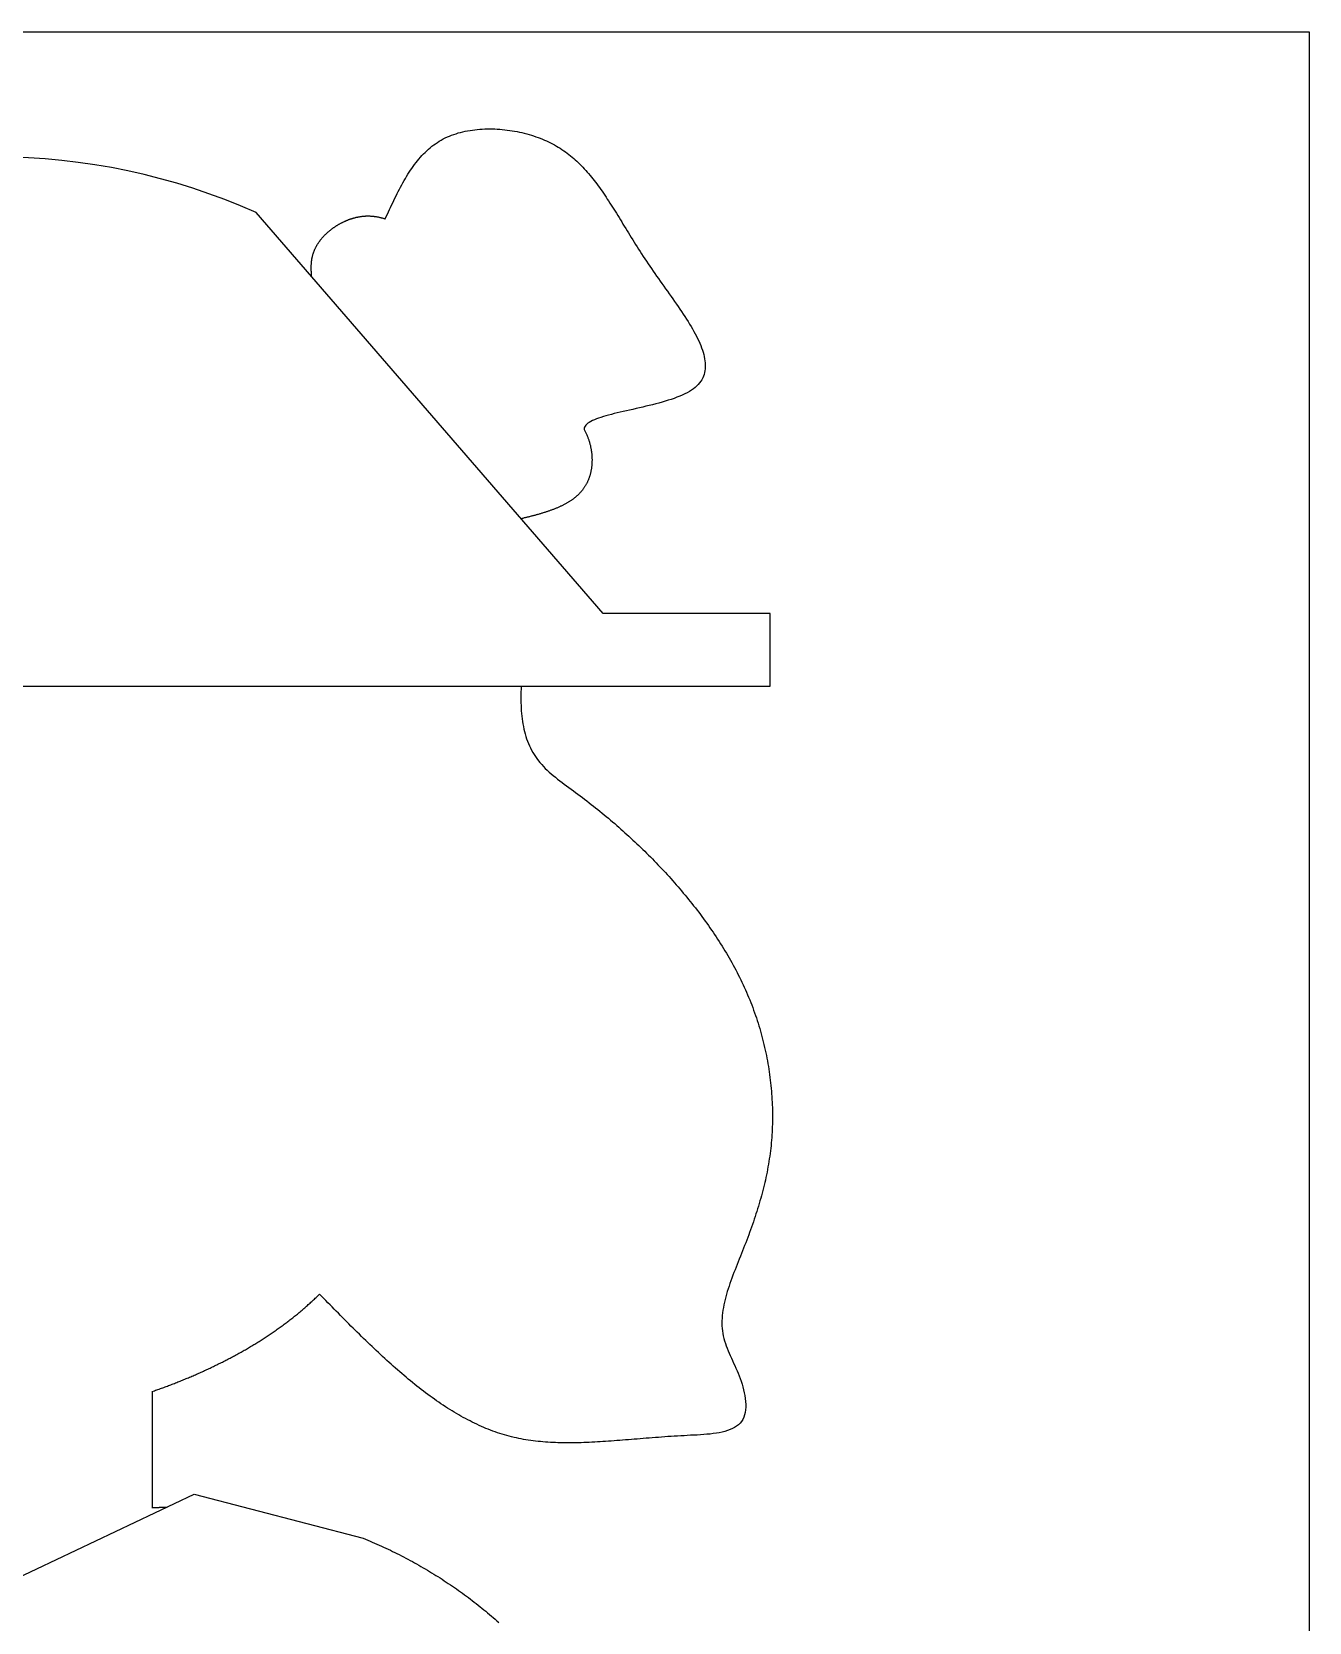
# Model space of a CAD drawing. Header units: millimetres. Extents: x 289 to 9778, y -894 to 6380.
# Drawn here: x 9002.3 to 9280.7, y 6033.3 to 6380.2 of the extents above; entities that cross this region are included whole.
import ezdxf

# ---------------------------------------------------------------- set-up
doc = ezdxf.new("R2010")
doc.units = ezdxf.units.MM

msp = doc.modelspace()

# ---------------------------------------------------------------- linework, layer by layer
for p, q in [((9028.47, 6083.61), (9028.47, 6058.31)), ((8993.55, 6040.35), (9037.65, 6061.21)), ((9037.65, 6061.21), (9074.5, 6051.63))]:
    msp.add_line(p, q)
at = {"color": 0}
msp.add_lwpolyline([(8710.73, 6380.16), (9280.73, 6380.16), (9280.73, 5480.16), (8710.73, 5480.16)], close=True, dxfattribs=at)
msp.add_lwpolyline([(9126.85, 6253.32), (9051.19, 6340.74, 0.212606), (8937.28, 6340.74), (8859.8, 6253.32), (8806.38, 6253.32), (8806.38, 6245.71), (8806.38, 6237.45), (8845.74, 6237.45), (9140.58, 6237.45), (9163.2, 6237.45), (9163.2, 6253.32)], format="xyb", close=True)
for points in [[(9079.31, 6339.34, 0), (9079.54, 6339.85, 0), (9079.77, 6340.35, 0), (9080, 6340.86, 0), (9080.24, 6341.37, 0), (9080.47, 6341.87, 0), (9080.71, 6342.37, 0), (9080.94, 6342.88, 0), (9081.18, 6343.37, 0), (9081.42, 6343.87, 0), (9081.66, 6344.36, 0), (9081.91, 6344.86, 0), (9082.16, 6345.34, 0), (9082.41, 6345.83, 0), (9082.66, 6346.3, 0), (9082.92, 6346.78, 0), (9083.18, 6347.25, 0), (9083.44, 6347.71, 0), (9083.71, 6348.17, 0), (9083.98, 6348.63, 0), (9084.26, 6349.08, 0), (9084.54, 6349.52, 0), (9084.82, 6349.95, 0), (9085.12, 6350.38, 0), (9085.41, 6350.8, 0), (9085.71, 6351.22, 0), (9086.02, 6351.62, 0), (9086.34, 6352.02, 0), (9086.66, 6352.41, 0), (9086.99, 6352.79, 0), (9087.32, 6353.16, 0), (9087.66, 6353.52, 0), (9088.01, 6353.87, 0), (9088.37, 6354.21, 0), (9088.73, 6354.55, 0), (9089.1, 6354.87, 0), (9089.48, 6355.18, 0), (9089.87, 6355.47, 0), (9090.27, 6355.76, 0), (9090.67, 6356.04, 0), (9091.09, 6356.3, 0), (9091.51, 6356.55, 0), (9091.95, 6356.79, 0), (9092.39, 6357.01, 0), (9092.85, 6357.22, 0), (9093.31, 6357.42, 0), (9093.78, 6357.6, 0), (9094.26, 6357.78, 0), (9094.74, 6357.94, 0), (9095.24, 6358.09, 0), (9095.73, 6358.23, 0), (9096.24, 6358.35, 0), (9096.75, 6358.46, 0), (9097.27, 6358.57, 0), (9097.79, 6358.66, 0), (9098.32, 6358.74, 0), (9098.84, 6358.8, 0), (9099.38, 6358.86, 0), (9099.92, 6358.91, 0), (9100.45, 6358.94, 0), (9101, 6358.97, 0), (9101.54, 6358.98, 0), (9102.08, 6358.98, 0), (9102.63, 6358.98, 0), (9103.18, 6358.96, 0), (9103.72, 6358.93, 0), (9104.27, 6358.9, 0), (9104.82, 6358.85, 0), (9105.36, 6358.8, 0), (9105.9, 6358.73, 0), (9106.45, 6358.66, 0), (9106.98, 6358.58, 0), (9107.52, 6358.49, 0), (9108.05, 6358.39, 0), (9108.58, 6358.28, 0), (9109.11, 6358.16, 0), (9109.63, 6358.03, 0), (9110.14, 6357.9, 0), (9110.65, 6357.76, 0), (9111.16, 6357.61, 0), (9111.66, 6357.45, 0), (9112.15, 6357.28, 0), (9112.63, 6357.11, 0), (9113.11, 6356.93, 0), (9113.58, 6356.74, 0), (9114.04, 6356.55, 0), (9114.49, 6356.35, 0), (9114.93, 6356.14, 0), (9115.37, 6355.92, 0), (9115.8, 6355.7, 0), (9116.22, 6355.47, 0), (9116.63, 6355.24, 0), (9117.03, 6354.99, 0), (9117.43, 6354.75, 0), (9117.83, 6354.49, 0), (9118.21, 6354.23, 0), (9118.59, 6353.96, 0), (9118.96, 6353.69, 0), (9119.33, 6353.41, 0), (9119.69, 6353.12, 0), (9120.05, 6352.83, 0), (9120.4, 6352.53, 0), (9120.74, 6352.22, 0), (9121.08, 6351.91, 0), (9121.42, 6351.59, 0), (9121.75, 6351.27, 0), (9122.07, 6350.94, 0), (9122.4, 6350.61, 0), (9122.71, 6350.27, 0), (9123.03, 6349.92, 0), (9123.34, 6349.57, 0), (9123.65, 6349.22, 0), (9123.95, 6348.85, 0), (9124.25, 6348.49, 0), (9124.55, 6348.12, 0), (9124.85, 6347.74, 0), (9125.14, 6347.35, 0), (9125.43, 6346.97, 0), (9125.72, 6346.57, 0), (9126.01, 6346.18, 0), (9126.3, 6345.77, 0), (9126.59, 6345.37, 0), (9126.87, 6344.95, 0), (9127.15, 6344.54, 0), (9127.44, 6344.11, 0), (9127.72, 6343.69, 0), (9128, 6343.26, 0), (9128.28, 6342.82, 0), (9128.56, 6342.38, 0), (9128.85, 6341.94, 0), (9129.13, 6341.49, 0), (9129.41, 6341.04, 0), (9129.7, 6340.58, 0), (9129.98, 6340.12, 0), (9130.27, 6339.65, 0), (9130.56, 6339.18, 0), (9130.85, 6338.71, 0), (9131.14, 6338.23, 0), (9131.43, 6337.75, 0), (9131.73, 6337.27, 0), (9132.03, 6336.78, 0), (9132.33, 6336.29, 0), (9132.64, 6335.79, 0), (9132.94, 6335.29, 0), (9133.25, 6334.79, 0), (9133.57, 6334.28, 0), (9133.89, 6333.77, 0), (9134.21, 6333.26, 0), (9134.54, 6332.74, 0), (9134.87, 6332.23, 0), (9135.2, 6331.7, 0), (9135.54, 6331.18, 0), (9135.89, 6330.65, 0), (9136.24, 6330.12, 0), (9136.6, 6329.59, 0), (9136.96, 6329.05, 0), (9137.32, 6328.51, 0), (9137.7, 6327.97, 0), (9138.08, 6327.42, 0), (9138.46, 6326.88, 0), (9138.85, 6326.33, 0), (9139.24, 6325.78, 0), (9139.63, 6325.23, 0), (9140.03, 6324.67, 0), (9140.43, 6324.12, 0), (9140.82, 6323.56, 0), (9141.22, 6323.01, 0), (9141.62, 6322.45, 0), (9142.01, 6321.9, 0), (9142.4, 6321.35, 0), (9142.79, 6320.79, 0), (9143.17, 6320.24, 0), (9143.55, 6319.69, 0), (9143.92, 6319.14, 0), (9144.29, 6318.59, 0), (9144.64, 6318.04, 0), (9144.99, 6317.5, 0), (9145.33, 6316.96, 0), (9145.67, 6316.42, 0), (9145.99, 6315.88, 0), (9146.29, 6315.35, 0), (9146.59, 6314.82, 0), (9146.88, 6314.3, 0), (9147.15, 6313.78, 0), (9147.4, 6313.26, 0), (9147.64, 6312.75, 0), (9147.87, 6312.25, 0), (9148.08, 6311.75, 0), (9148.27, 6311.25, 0), (9148.44, 6310.76, 0), (9148.6, 6310.28, 0), (9148.73, 6309.8, 0), (9148.84, 6309.33, 0), (9148.94, 6308.87, 0), (9149.01, 6308.41, 0), (9149.05, 6307.96, 0), (9149.08, 6307.52, 0), (9149.08, 6307.09, 0), (9149.05, 6306.66, 0), (9149, 6306.24, 0), (9148.92, 6305.84, 0), (9148.81, 6305.44, 0), (9148.68, 6305.05, 0), (9148.52, 6304.67, 0), (9148.32, 6304.29, 0), (9148.1, 6303.93, 0), (9147.84, 6303.58, 0), (9147.56, 6303.24, 0), (9147.24, 6302.92, 0), (9146.88, 6302.6, 0), (9146.49, 6302.29, 0), (9146.07, 6302, 0), (9145.61, 6301.71, 0), (9145.13, 6301.44, 0), (9144.61, 6301.18, 0), (9144.07, 6300.92, 0), (9143.5, 6300.68, 0), (9142.91, 6300.45, 0), (9142.29, 6300.22, 0), (9141.66, 6300, 0), (9141.01, 6299.79, 0), (9140.35, 6299.58, 0), (9139.67, 6299.39, 0), (9138.98, 6299.19, 0), (9138.28, 6299.01, 0), (9137.57, 6298.83, 0), (9136.86, 6298.65, 0), (9136.14, 6298.48, 0), (9135.43, 6298.31, 0), (9134.71, 6298.14, 0), (9134, 6297.98, 0), (9133.29, 6297.82, 0), (9132.58, 6297.66, 0), (9131.89, 6297.5, 0), (9131.2, 6297.35, 0), (9130.53, 6297.19, 0), (9129.87, 6297.03, 0), (9129.23, 6296.88, 0), (9128.6, 6296.72, 0), (9128, 6296.56, 0), (9127.42, 6296.4, 0), (9126.86, 6296.23, 0), (9126.33, 6296.07, 0), (9125.82, 6295.9, 0), (9125.35, 6295.73, 0), (9124.91, 6295.55, 0), (9124.5, 6295.36, 0), (9124.13, 6295.18, 0), (9123.79, 6294.98, 0), (9123.5, 6294.78, 0), (9123.25, 6294.58, 0), (9123.04, 6294.36, 0), (9122.87, 6294.14, 0), (9122.76, 6293.91, 0), (9122.69, 6293.68, 0), (9122.68, 6293.43, 0)], [(9063.27, 6326.78, 0), (9063.26, 6326.88, 0), (9063.25, 6326.99, 0), (9063.25, 6327.1, 0), (9063.24, 6327.21, 0), (9063.23, 6327.32, 0), (9063.22, 6327.43, 0), (9063.21, 6327.54, 0), (9063.21, 6327.64, 0), (9063.2, 6327.75, 0), (9063.2, 6327.86, 0), (9063.19, 6327.97, 0), (9063.19, 6328.07, 0), (9063.18, 6328.18, 0), (9063.18, 6328.29, 0), (9063.18, 6328.4, 0), (9063.18, 6328.5, 0), (9063.18, 6328.61, 0), (9063.18, 6328.72, 0), (9063.18, 6328.82, 0), (9063.18, 6328.93, 0), (9063.18, 6329.03, 0), (9063.18, 6329.14, 0), (9063.19, 6329.25, 0), (9063.19, 6329.35, 0), (9063.2, 6329.46, 0), (9063.21, 6329.56, 0), (9063.21, 6329.67, 0), (9063.22, 6329.77, 0), (9063.23, 6329.87, 0), (9063.24, 6329.98, 0), (9063.25, 6330.08, 0), (9063.26, 6330.19, 0), (9063.28, 6330.29, 0), (9063.29, 6330.39, 0), (9063.31, 6330.49, 0), (9063.32, 6330.6, 0), (9063.34, 6330.7, 0), (9063.36, 6330.8, 0), (9063.38, 6330.9, 0), (9063.4, 6331, 0), (9063.42, 6331.11, 0), (9063.45, 6331.21, 0), (9063.47, 6331.31, 0), (9063.5, 6331.41, 0), (9063.52, 6331.51, 0), (9063.55, 6331.61, 0), (9063.58, 6331.71, 0), (9063.61, 6331.81, 0), (9063.64, 6331.9, 0), (9063.68, 6332, 0), (9063.71, 6332.1, 0), (9063.75, 6332.2, 0), (9063.79, 6332.3, 0), (9063.82, 6332.39, 0), (9063.86, 6332.49, 0), (9063.9, 6332.59, 0), (9063.95, 6332.68, 0), (9063.99, 6332.78, 0), (9064.03, 6332.87, 0), (9064.08, 6332.97, 0), (9064.13, 6333.06, 0), (9064.17, 6333.16, 0), (9064.22, 6333.25, 0), (9064.27, 6333.35, 0), (9064.32, 6333.44, 0), (9064.38, 6333.53, 0), (9064.43, 6333.62, 0), (9064.49, 6333.72, 0), (9064.54, 6333.81, 0), (9064.6, 6333.9, 0), (9064.66, 6333.99, 0), (9064.71, 6334.08, 0), (9064.77, 6334.17, 0), (9064.84, 6334.26, 0), (9064.9, 6334.35, 0), (9064.96, 6334.43, 0), (9065.02, 6334.52, 0), (9065.09, 6334.61, 0), (9065.15, 6334.7, 0), (9065.22, 6334.78, 0), (9065.29, 6334.87, 0), (9065.36, 6334.95, 0), (9065.43, 6335.04, 0), (9065.5, 6335.12, 0), (9065.57, 6335.21, 0), (9065.64, 6335.29, 0), (9065.71, 6335.37, 0), (9065.79, 6335.45, 0), (9065.86, 6335.53, 0), (9065.94, 6335.62, 0), (9066.01, 6335.7, 0), (9066.09, 6335.78, 0), (9066.17, 6335.86, 0), (9066.25, 6335.93, 0), (9066.33, 6336.01, 0), (9066.41, 6336.09, 0), (9066.49, 6336.17, 0), (9066.57, 6336.24, 0), (9066.65, 6336.32, 0), (9066.74, 6336.39, 0), (9066.82, 6336.47, 0), (9066.9, 6336.54, 0), (9066.99, 6336.62, 0), (9067.08, 6336.69, 0), (9067.16, 6336.76, 0), (9067.25, 6336.83, 0), (9067.34, 6336.9, 0), (9067.43, 6336.97, 0), (9067.51, 6337.04, 0), (9067.6, 6337.11, 0), (9067.69, 6337.18, 0), (9067.78, 6337.25, 0), (9067.88, 6337.32, 0), (9067.97, 6337.38, 0), (9068.06, 6337.45, 0), (9068.15, 6337.51, 0), (9068.25, 6337.58, 0), (9068.34, 6337.64, 0), (9068.43, 6337.7, 0), (9068.53, 6337.76, 0), (9068.62, 6337.83, 0), (9068.72, 6337.89, 0), (9068.82, 6337.95, 0), (9068.91, 6338.01, 0), (9069.01, 6338.06, 0), (9069.11, 6338.12, 0), (9069.21, 6338.18, 0), (9069.3, 6338.23, 0), (9069.4, 6338.29, 0), (9069.5, 6338.34, 0), (9069.6, 6338.4, 0), (9069.7, 6338.45, 0), (9069.8, 6338.5, 0), (9069.9, 6338.55, 0), (9070, 6338.6, 0), (9070.1, 6338.65, 0), (9070.2, 6338.7, 0), (9070.31, 6338.75, 0), (9070.41, 6338.8, 0), (9070.51, 6338.85, 0), (9070.61, 6338.89, 0), (9070.71, 6338.94, 0), (9070.82, 6338.98, 0), (9070.92, 6339.02, 0), (9071.02, 6339.06, 0), (9071.12, 6339.11, 0), (9071.23, 6339.15, 0), (9071.33, 6339.19, 0), (9071.43, 6339.22, 0), (9071.54, 6339.26, 0), (9071.64, 6339.3, 0), (9071.75, 6339.34, 0), (9071.85, 6339.37, 0), (9071.95, 6339.4, 0), (9072.06, 6339.44, 0), (9072.16, 6339.47, 0), (9072.27, 6339.5, 0), (9072.37, 6339.53, 0), (9072.48, 6339.56, 0), (9072.58, 6339.59, 0), (9072.68, 6339.62, 0), (9072.79, 6339.64, 0), (9072.89, 6339.67, 0), (9073, 6339.7, 0), (9073.1, 6339.72, 0), (9073.21, 6339.74, 0), (9073.31, 6339.76, 0), (9073.42, 6339.78, 0), (9073.52, 6339.8, 0), (9073.63, 6339.82, 0), (9073.73, 6339.84, 0), (9073.84, 6339.86, 0), (9073.94, 6339.88, 0), (9074.05, 6339.89, 0), (9074.16, 6339.9, 0), (9074.26, 6339.92, 0), (9074.37, 6339.93, 0), (9074.47, 6339.94, 0), (9074.58, 6339.95, 0), (9074.68, 6339.96, 0), (9074.79, 6339.97, 0), (9074.9, 6339.97, 0), (9075, 6339.98, 0), (9075.11, 6339.99, 0), (9075.21, 6339.99, 0), (9075.32, 6339.99, 0), (9075.43, 6339.99, 0), (9075.53, 6340, 0), (9075.64, 6340, 0), (9075.75, 6339.99, 0), (9075.85, 6339.99, 0), (9075.96, 6339.99, 0), (9076.07, 6339.98, 0), (9076.17, 6339.98, 0), (9076.28, 6339.97, 0), (9076.39, 6339.96, 0), (9076.49, 6339.96, 0), (9076.6, 6339.95, 0), (9076.71, 6339.93, 0), (9076.82, 6339.92, 0), (9076.92, 6339.91, 0), (9077.03, 6339.9, 0), (9077.14, 6339.88, 0), (9077.25, 6339.86, 0), (9077.35, 6339.85, 0), (9077.46, 6339.83, 0), (9077.57, 6339.81, 0), (9077.68, 6339.79, 0), (9077.79, 6339.77, 0), (9077.89, 6339.74, 0), (9078, 6339.72, 0), (9078.11, 6339.69, 0), (9078.22, 6339.67, 0), (9078.33, 6339.64, 0), (9078.44, 6339.61, 0), (9078.55, 6339.58, 0), (9078.65, 6339.55, 0), (9078.76, 6339.52, 0), (9078.87, 6339.48, 0), (9078.98, 6339.45, 0), (9079.09, 6339.41, 0), (9079.2, 6339.38, 0), (9079.31, 6339.34, 0)], [(9122.68, 6293.43, 0), (9122.76, 6293.28, 0), (9122.83, 6293.14, 0), (9122.91, 6292.99, 0), (9122.98, 6292.84, 0), (9123.06, 6292.69, 0), (9123.13, 6292.54, 0), (9123.19, 6292.39, 0), (9123.26, 6292.23, 0), (9123.32, 6292.08, 0), (9123.39, 6291.93, 0), (9123.45, 6291.78, 0), (9123.5, 6291.62, 0), (9123.56, 6291.47, 0), (9123.62, 6291.31, 0), (9123.67, 6291.16, 0), (9123.72, 6291, 0), (9123.77, 6290.85, 0), (9123.81, 6290.69, 0), (9123.86, 6290.54, 0), (9123.9, 6290.38, 0), (9123.94, 6290.23, 0), (9123.98, 6290.07, 0), (9124.02, 6289.91, 0), (9124.06, 6289.76, 0), (9124.09, 6289.6, 0), (9124.12, 6289.44, 0), (9124.15, 6289.29, 0), (9124.18, 6289.13, 0), (9124.21, 6288.97, 0), (9124.23, 6288.82, 0), (9124.26, 6288.66, 0), (9124.28, 6288.5, 0), (9124.3, 6288.35, 0), (9124.31, 6288.19, 0), (9124.33, 6288.04, 0), (9124.34, 6287.88, 0), (9124.35, 6287.73, 0), (9124.36, 6287.57, 0), (9124.37, 6287.41, 0), (9124.38, 6287.26, 0), (9124.38, 6287.11, 0), (9124.39, 6286.95, 0), (9124.39, 6286.8, 0), (9124.39, 6286.64, 0), (9124.38, 6286.49, 0), (9124.38, 6286.34, 0), (9124.37, 6286.19, 0), (9124.36, 6286.04, 0), (9124.35, 6285.88, 0), (9124.34, 6285.73, 0), (9124.33, 6285.58, 0), (9124.31, 6285.43, 0), (9124.3, 6285.29, 0), (9124.28, 6285.14, 0), (9124.26, 6284.99, 0), (9124.24, 6284.84, 0), (9124.21, 6284.7, 0), (9124.19, 6284.55, 0), (9124.16, 6284.41, 0), (9124.13, 6284.27, 0), (9124.1, 6284.12, 0), (9124.07, 6283.98, 0), (9124.03, 6283.84, 0), (9124, 6283.7, 0), (9123.96, 6283.56, 0), (9123.92, 6283.42, 0), (9123.88, 6283.28, 0), (9123.84, 6283.15, 0), (9123.79, 6283.01, 0), (9123.75, 6282.88, 0), (9123.7, 6282.75, 0), (9123.65, 6282.61, 0), (9123.6, 6282.48, 0), (9123.54, 6282.35, 0), (9123.49, 6282.22, 0), (9123.43, 6282.1, 0), (9123.37, 6281.97, 0), (9123.31, 6281.85, 0), (9123.25, 6281.72, 0), (9123.19, 6281.6, 0), (9123.13, 6281.48, 0), (9123.06, 6281.36, 0), (9122.99, 6281.24, 0), (9122.92, 6281.12, 0), (9122.85, 6281.01, 0), (9122.78, 6280.89, 0), (9122.7, 6280.78, 0), (9122.63, 6280.67, 0), (9122.55, 6280.56, 0), (9122.47, 6280.45, 0), (9122.39, 6280.34, 0), (9122.31, 6280.23, 0), (9122.23, 6280.13, 0), (9122.14, 6280.02, 0), (9122.05, 6279.92, 0), (9121.97, 6279.82, 0), (9121.88, 6279.72, 0), (9121.79, 6279.62, 0), (9121.69, 6279.52, 0), (9121.6, 6279.42, 0), (9121.5, 6279.33, 0), (9121.41, 6279.23, 0), (9121.31, 6279.14, 0), (9121.21, 6279.05, 0), (9121.11, 6278.96, 0), (9121.01, 6278.86, 0), (9120.91, 6278.78, 0), (9120.8, 6278.69, 0), (9120.7, 6278.6, 0), (9120.59, 6278.51, 0), (9120.48, 6278.43, 0), (9120.37, 6278.34, 0), (9120.26, 6278.26, 0), (9120.15, 6278.18, 0), (9120.04, 6278.1, 0), (9119.92, 6278.02, 0), (9119.81, 6277.94, 0), (9119.69, 6277.86, 0), (9119.57, 6277.78, 0), (9119.45, 6277.71, 0), (9119.33, 6277.63, 0), (9119.21, 6277.56, 0), (9119.09, 6277.48, 0), (9118.97, 6277.41, 0), (9118.84, 6277.34, 0), (9118.72, 6277.27, 0), (9118.59, 6277.2, 0), (9118.46, 6277.13, 0), (9118.33, 6277.06, 0), (9118.2, 6276.99, 0), (9118.07, 6276.93, 0), (9117.94, 6276.86, 0), (9117.81, 6276.8, 0), (9117.68, 6276.73, 0), (9117.54, 6276.67, 0), (9117.41, 6276.6, 0), (9117.27, 6276.54, 0), (9117.13, 6276.48, 0), (9117, 6276.42, 0), (9116.86, 6276.36, 0), (9116.72, 6276.3, 0), (9116.58, 6276.24, 0), (9116.44, 6276.18, 0), (9116.29, 6276.13, 0), (9116.15, 6276.07, 0), (9116.01, 6276.01, 0), (9115.86, 6275.96, 0), (9115.72, 6275.9, 0), (9115.57, 6275.85, 0), (9115.43, 6275.8, 0), (9115.28, 6275.74, 0), (9115.13, 6275.69, 0), (9114.98, 6275.64, 0), (9114.83, 6275.59, 0), (9114.68, 6275.54, 0), (9114.53, 6275.49, 0), (9114.38, 6275.44, 0), (9114.23, 6275.39, 0), (9114.08, 6275.34, 0), (9113.93, 6275.29, 0), (9113.77, 6275.24, 0), (9113.62, 6275.19, 0), (9113.46, 6275.15, 0), (9113.31, 6275.1, 0), (9113.15, 6275.06, 0), (9113, 6275.01, 0), (9112.84, 6274.96, 0), (9112.68, 6274.92, 0), (9112.53, 6274.87, 0), (9112.37, 6274.83, 0), (9112.21, 6274.79, 0), (9112.05, 6274.74, 0), (9111.89, 6274.7, 0), (9111.73, 6274.66, 0), (9111.57, 6274.62, 0), (9111.41, 6274.57, 0), (9111.25, 6274.53, 0), (9111.09, 6274.49, 0), (9110.93, 6274.45, 0), (9110.77, 6274.41, 0), (9110.61, 6274.37, 0), (9110.44, 6274.33, 0), (9110.28, 6274.28, 0), (9110.12, 6274.24, 0), (9109.96, 6274.2, 0), (9109.79, 6274.16, 0), (9109.63, 6274.13, 0), (9109.47, 6274.09, 0), (9109.3, 6274.05, 0), (9109.14, 6274.01, 0), (9108.97, 6273.97, 0)], [(9108.94, 6237.45, 0), (9108.91, 6236.83, 0), (9108.89, 6236.22, 0), (9108.88, 6235.61, 0), (9108.87, 6235, 0), (9108.88, 6234.4, 0), (9108.89, 6233.8, 0), (9108.91, 6233.21, 0), (9108.93, 6232.62, 0), (9108.97, 6232.04, 0), (9109.02, 6231.46, 0), (9109.08, 6230.88, 0), (9109.15, 6230.32, 0), (9109.22, 6229.75, 0), (9109.32, 6229.2, 0), (9109.42, 6228.64, 0), (9109.53, 6228.1, 0), (9109.66, 6227.56, 0), (9109.8, 6227.03, 0), (9109.96, 6226.5, 0), (9110.13, 6225.98, 0), (9110.31, 6225.47, 0), (9110.51, 6224.96, 0), (9110.73, 6224.47, 0), (9110.95, 6223.98, 0), (9111.2, 6223.49, 0), (9111.46, 6223.02, 0), (9111.74, 6222.55, 0), (9112.04, 6222.09, 0), (9112.36, 6221.64, 0), (9112.69, 6221.2, 0), (9113.04, 6220.77, 0), (9113.41, 6220.35, 0), (9113.8, 6219.93, 0), (9114.2, 6219.52, 0), (9114.62, 6219.12, 0), (9115.05, 6218.73, 0), (9115.49, 6218.34, 0), (9115.95, 6217.95, 0), (9116.41, 6217.57, 0), (9116.89, 6217.2, 0), (9117.37, 6216.82, 0), (9117.85, 6216.45, 0), (9118.34, 6216.09, 0), (9118.84, 6215.72, 0), (9119.33, 6215.36, 0), (9119.83, 6214.99, 0), (9120.33, 6214.63, 0), (9120.82, 6214.26, 0), (9121.31, 6213.89, 0), (9121.8, 6213.53, 0), (9122.29, 6213.16, 0), (9122.78, 6212.79, 0), (9123.26, 6212.42, 0), (9123.74, 6212.04, 0), (9124.22, 6211.67, 0), (9124.69, 6211.3, 0), (9125.17, 6210.92, 0), (9125.64, 6210.54, 0), (9126.11, 6210.16, 0), (9126.57, 6209.78, 0), (9127.04, 6209.4, 0), (9127.5, 6209.02, 0), (9127.96, 6208.63, 0), (9128.42, 6208.25, 0), (9128.87, 6207.86, 0), (9129.33, 6207.47, 0), (9129.78, 6207.08, 0), (9130.23, 6206.69, 0), (9130.67, 6206.3, 0), (9131.12, 6205.9, 0), (9131.56, 6205.5, 0), (9132, 6205.11, 0), (9132.44, 6204.71, 0), (9132.88, 6204.31, 0), (9133.31, 6203.9, 0), (9133.74, 6203.5, 0), (9134.17, 6203.09, 0), (9134.6, 6202.68, 0), (9135.03, 6202.27, 0), (9135.45, 6201.86, 0), (9135.87, 6201.45, 0), (9136.29, 6201.04, 0), (9136.71, 6200.62, 0), (9137.13, 6200.2, 0), (9137.54, 6199.78, 0), (9137.95, 6199.36, 0), (9138.36, 6198.93, 0), (9138.77, 6198.51, 0), (9139.18, 6198.08, 0), (9139.58, 6197.65, 0), (9139.99, 6197.22, 0), (9140.39, 6196.78, 0), (9140.78, 6196.35, 0), (9141.18, 6195.91, 0), (9141.58, 6195.47, 0), (9141.97, 6195.03, 0), (9142.36, 6194.58, 0), (9142.75, 6194.14, 0), (9143.14, 6193.69, 0), (9143.52, 6193.24, 0), (9143.91, 6192.79, 0), (9144.29, 6192.33, 0), (9144.67, 6191.88, 0), (9145.05, 6191.42, 0), (9145.43, 6190.96, 0), (9145.8, 6190.49, 0), (9146.17, 6190.03, 0), (9146.54, 6189.56, 0), (9146.91, 6189.09, 0), (9147.28, 6188.62, 0), (9147.64, 6188.14, 0), (9148, 6187.67, 0), (9148.36, 6187.19, 0), (9148.71, 6186.71, 0), (9149.06, 6186.22, 0), (9149.41, 6185.74, 0), (9149.76, 6185.25, 0), (9150.1, 6184.76, 0), (9150.44, 6184.27, 0), (9150.78, 6183.78, 0), (9151.12, 6183.28, 0), (9151.45, 6182.78, 0), (9151.77, 6182.28, 0), (9152.1, 6181.78, 0), (9152.42, 6181.28, 0), (9152.74, 6180.77, 0), (9153.05, 6180.26, 0), (9153.37, 6179.75, 0), (9153.67, 6179.23, 0), (9153.98, 6178.72, 0), (9154.28, 6178.2, 0), (9154.58, 6177.68, 0), (9154.87, 6177.16, 0), (9155.16, 6176.63, 0), (9155.44, 6176.11, 0), (9155.72, 6175.58, 0), (9156, 6175.04, 0), (9156.27, 6174.51, 0), (9156.54, 6173.97, 0), (9156.81, 6173.44, 0), (9157.07, 6172.9, 0), (9157.32, 6172.35, 0), (9157.57, 6171.81, 0), (9157.82, 6171.26, 0), (9158.06, 6170.71, 0), (9158.3, 6170.16, 0), (9158.53, 6169.6, 0), (9158.76, 6169.05, 0), (9158.98, 6168.49, 0), (9159.2, 6167.93, 0), (9159.42, 6167.36, 0), (9159.62, 6166.8, 0), (9159.83, 6166.23, 0), (9160.03, 6165.66, 0), (9160.22, 6165.09, 0), (9160.41, 6164.52, 0), (9160.59, 6163.94, 0), (9160.77, 6163.36, 0), (9160.94, 6162.78, 0), (9161.11, 6162.2, 0), (9161.27, 6161.62, 0), (9161.43, 6161.03, 0), (9161.58, 6160.45, 0), (9161.73, 6159.86, 0), (9161.87, 6159.27, 0), (9162.01, 6158.68, 0), (9162.14, 6158.09, 0), (9162.27, 6157.5, 0), (9162.39, 6156.91, 0), (9162.51, 6156.31, 0), (9162.62, 6155.72, 0), (9162.73, 6155.12, 0), (9162.83, 6154.53, 0), (9162.92, 6153.93, 0), (9163.01, 6153.33, 0), (9163.1, 6152.73, 0), (9163.18, 6152.14, 0), (9163.25, 6151.54, 0), (9163.32, 6150.94, 0), (9163.38, 6150.34, 0), (9163.44, 6149.74, 0), (9163.49, 6149.14, 0), (9163.54, 6148.54, 0), (9163.58, 6147.94, 0), (9163.62, 6147.34, 0), (9163.65, 6146.74, 0), (9163.68, 6146.14, 0), (9163.7, 6145.54, 0), (9163.71, 6144.95, 0), (9163.72, 6144.35, 0), (9163.73, 6143.75, 0), (9163.73, 6143.15, 0), (9163.72, 6142.56, 0), (9163.71, 6141.96, 0), (9163.69, 6141.37, 0), (9163.66, 6140.78, 0), (9163.64, 6140.19, 0), (9163.6, 6139.6, 0), (9163.56, 6139.01, 0), (9163.51, 6138.42, 0), (9163.46, 6137.83, 0), (9163.41, 6137.24, 0), (9163.34, 6136.66, 0), (9163.28, 6136.08, 0), (9163.2, 6135.5, 0), (9163.12, 6134.92, 0), (9163.04, 6134.34, 0), (9162.95, 6133.76, 0), (9162.85, 6133.18, 0), (9162.75, 6132.61, 0), (9162.65, 6132.03, 0), (9162.54, 6131.46, 0), (9162.42, 6130.89, 0), (9162.3, 6130.32, 0), (9162.17, 6129.75, 0), (9162.04, 6129.18, 0), (9161.91, 6128.61, 0), (9161.77, 6128.04, 0), (9161.62, 6127.47, 0), (9161.48, 6126.9, 0), (9161.32, 6126.33, 0), (9161.16, 6125.76, 0), (9161, 6125.19, 0), (9160.84, 6124.62, 0), (9160.67, 6124.05, 0), (9160.49, 6123.48, 0), (9160.31, 6122.91, 0), (9160.13, 6122.34, 0), (9159.95, 6121.77, 0), (9159.76, 6121.2, 0), (9159.56, 6120.63, 0), (9159.36, 6120.06, 0), (9159.16, 6119.49, 0), (9158.96, 6118.91, 0), (9158.75, 6118.34, 0), (9158.54, 6117.76, 0), (9158.33, 6117.18, 0), (9158.11, 6116.6, 0), (9157.89, 6116.03, 0), (9157.66, 6115.44, 0), (9157.44, 6114.86, 0), (9157.21, 6114.28, 0), (9156.97, 6113.69, 0), (9156.74, 6113.11, 0), (9156.5, 6112.52, 0), (9156.26, 6111.93, 0), (9156.03, 6111.34, 0), (9155.79, 6110.75, 0), (9155.56, 6110.15, 0), (9155.33, 6109.56, 0), (9155.1, 6108.97, 0), (9154.88, 6108.38, 0), (9154.67, 6107.79, 0), (9154.46, 6107.2, 0), (9154.26, 6106.6, 0), (9154.06, 6106.01, 0), (9153.88, 6105.43, 0), (9153.71, 6104.84, 0), (9153.54, 6104.25, 0), (9153.39, 6103.67, 0), (9153.25, 6103.08, 0), (9153.13, 6102.5, 0), (9153.02, 6101.92, 0), (9152.92, 6101.34, 0), (9152.84, 6100.77, 0), (9152.78, 6100.2, 0), (9152.74, 6099.63, 0), (9152.71, 6099.06, 0), (9152.71, 6098.5, 0), (9152.72, 6097.94, 0), (9152.76, 6097.38, 0), (9152.81, 6096.83, 0), (9152.9, 6096.28, 0), (9153, 6095.74, 0), (9153.13, 6095.2, 0), (9153.28, 6094.66, 0), (9153.45, 6094.13, 0), (9153.64, 6093.59, 0), (9153.84, 6093.06, 0), (9154.05, 6092.53, 0), (9154.28, 6091.99, 0), (9154.52, 6091.46, 0), (9154.76, 6090.92, 0), (9155, 6090.38, 0), (9155.25, 6089.84, 0), (9155.5, 6089.29, 0), (9155.75, 6088.73, 0), (9156, 6088.17, 0), (9156.24, 6087.6, 0), (9156.47, 6087.03, 0), (9156.69, 6086.44, 0), (9156.9, 6085.85, 0), (9157.1, 6085.25, 0), (9157.28, 6084.63, 0), (9157.44, 6084.01, 0), (9157.59, 6083.37, 0), (9157.7, 6082.73, 0), (9157.8, 6082.09, 0), (9157.86, 6081.45, 0), (9157.89, 6080.83, 0), (9157.89, 6080.21, 0), (9157.85, 6079.62, 0), (9157.77, 6079.05, 0), (9157.64, 6078.51, 0), (9157.47, 6078.01, 0), (9157.25, 6077.54, 0), (9156.98, 6077.12, 0), (9156.67, 6076.73, 0), (9156.31, 6076.38, 0), (9155.9, 6076.07, 0), (9155.46, 6075.78, 0), (9154.98, 6075.53, 0), (9154.47, 6075.31, 0), (9153.93, 6075.11, 0), (9153.35, 6074.93, 0), (9152.76, 6074.78, 0), (9152.13, 6074.65, 0), (9151.49, 6074.54, 0), (9150.83, 6074.44, 0), (9150.15, 6074.36, 0), (9149.45, 6074.29, 0), (9148.75, 6074.23, 0), (9148.04, 6074.18, 0), (9147.32, 6074.14, 0), (9146.6, 6074.1, 0), (9145.88, 6074.07, 0), (9145.15, 6074.03, 0), (9144.44, 6073.99, 0), (9143.73, 6073.95, 0), (9143.02, 6073.91, 0), (9142.32, 6073.87, 0), (9141.62, 6073.82, 0), (9140.93, 6073.78, 0), (9140.24, 6073.73, 0), (9139.56, 6073.68, 0), (9138.88, 6073.63, 0), (9138.2, 6073.58, 0), (9137.53, 6073.53, 0), (9136.87, 6073.48, 0), (9136.2, 6073.43, 0), (9135.55, 6073.37, 0), (9134.89, 6073.32, 0), (9134.25, 6073.27, 0), (9133.6, 6073.22, 0), (9132.96, 6073.17, 0), (9132.32, 6073.12, 0), (9131.69, 6073.07, 0), (9131.06, 6073.02, 0), (9130.43, 6072.97, 0), (9129.81, 6072.92, 0), (9129.19, 6072.88, 0), (9128.58, 6072.83, 0), (9127.97, 6072.79, 0), (9127.36, 6072.75, 0), (9126.76, 6072.71, 0), (9126.16, 6072.67, 0), (9125.56, 6072.63, 0), (9124.97, 6072.6, 0), (9124.38, 6072.57, 0), (9123.79, 6072.54, 0), (9123.2, 6072.52, 0), (9122.62, 6072.49, 0), (9122.05, 6072.47, 0), (9121.47, 6072.46, 0), (9120.9, 6072.45, 0), (9120.33, 6072.44, 0), (9119.76, 6072.43, 0), (9119.2, 6072.43, 0), (9118.64, 6072.43, 0), (9118.08, 6072.43, 0), (9117.52, 6072.44, 0), (9116.97, 6072.46, 0), (9116.42, 6072.48, 0), (9115.87, 6072.5, 0), (9115.32, 6072.53, 0), (9114.78, 6072.56, 0), (9114.24, 6072.6, 0), (9113.7, 6072.64, 0), (9113.16, 6072.69, 0), (9112.63, 6072.74, 0), (9112.09, 6072.8, 0), (9111.56, 6072.87, 0), (9111.03, 6072.94, 0), (9110.5, 6073.02, 0), (9109.98, 6073.1, 0), (9109.45, 6073.19, 0), (9108.93, 6073.29, 0), (9108.41, 6073.39, 0), (9107.89, 6073.5, 0), (9107.38, 6073.62, 0), (9106.86, 6073.74, 0), (9106.35, 6073.87, 0), (9105.83, 6074.01, 0), (9105.32, 6074.16, 0), (9104.81, 6074.31, 0), (9104.3, 6074.47, 0), (9103.79, 6074.64, 0), (9103.29, 6074.82, 0), (9102.78, 6075, 0), (9102.28, 6075.19, 0), (9101.77, 6075.38, 0), (9101.27, 6075.59, 0), (9100.77, 6075.8, 0), (9100.27, 6076.01, 0), (9099.77, 6076.24, 0), (9099.27, 6076.47, 0), (9098.78, 6076.7, 0), (9098.28, 6076.95, 0), (9097.79, 6077.2, 0), (9097.3, 6077.45, 0), (9096.8, 6077.71, 0), (9096.31, 6077.98, 0), (9095.82, 6078.25, 0), (9095.34, 6078.53, 0), (9094.85, 6078.81, 0), (9094.36, 6079.1, 0), (9093.87, 6079.4, 0), (9093.39, 6079.7, 0), (9092.91, 6080.01, 0), (9092.42, 6080.32, 0), (9091.94, 6080.64, 0), (9091.46, 6080.96, 0), (9090.98, 6081.28, 0), (9090.5, 6081.62, 0), (9090.02, 6081.95, 0), (9089.54, 6082.29, 0), (9089.07, 6082.64, 0), (9088.59, 6082.99, 0), (9088.11, 6083.35, 0), (9087.64, 6083.71, 0), (9087.17, 6084.07, 0), (9086.69, 6084.44, 0), (9086.22, 6084.81, 0), (9085.75, 6085.19, 0), (9085.28, 6085.57, 0), (9084.81, 6085.95, 0), (9084.34, 6086.34, 0), (9083.87, 6086.73, 0), (9083.4, 6087.12, 0), (9082.93, 6087.52, 0), (9082.46, 6087.92, 0), (9082, 6088.33, 0), (9081.53, 6088.74, 0), (9081.06, 6089.15, 0), (9080.6, 6089.56, 0), (9080.13, 6089.98, 0), (9079.67, 6090.4, 0), (9079.21, 6090.83, 0), (9078.74, 6091.25, 0), (9078.28, 6091.68, 0), (9077.82, 6092.11, 0), (9077.36, 6092.55, 0), (9076.9, 6092.98, 0), (9076.43, 6093.42, 0), (9075.97, 6093.86, 0), (9075.51, 6094.31, 0), (9075.05, 6094.75, 0), (9074.59, 6095.2, 0), (9074.13, 6095.65, 0), (9073.68, 6096.1, 0), (9073.22, 6096.55, 0), (9072.76, 6097, 0), (9072.3, 6097.46, 0), (9071.84, 6097.91, 0), (9071.38, 6098.37, 0), (9070.93, 6098.83, 0), (9070.47, 6099.29, 0), (9070.01, 6099.75, 0), (9069.56, 6100.21, 0), (9069.1, 6100.68, 0), (9068.64, 6101.14, 0), (9068.19, 6101.6, 0), (9067.73, 6102.07, 0), (9067.27, 6102.54, 0), (9066.82, 6103, 0), (9066.36, 6103.47, 0), (9065.9, 6103.94, 0), (9065.45, 6104.4, 0), (9064.99, 6104.87, 0)], [(9028.46, 6083.62, 0), (9028.72, 6083.7, 0), (9028.98, 6083.79, 0), (9029.24, 6083.89, 0), (9029.5, 6083.98, 0), (9029.76, 6084.07, 0), (9030.02, 6084.16, 0), (9030.28, 6084.25, 0), (9030.53, 6084.35, 0), (9030.79, 6084.44, 0), (9031.05, 6084.53, 0), (9031.31, 6084.63, 0), (9031.56, 6084.73, 0), (9031.82, 6084.82, 0), (9032.08, 6084.92, 0), (9032.33, 6085.02, 0), (9032.59, 6085.11, 0), (9032.85, 6085.21, 0), (9033.1, 6085.31, 0), (9033.36, 6085.41, 0), (9033.61, 6085.51, 0), (9033.87, 6085.61, 0), (9034.12, 6085.71, 0), (9034.38, 6085.81, 0), (9034.63, 6085.91, 0), (9034.89, 6086.02, 0), (9035.14, 6086.12, 0), (9035.39, 6086.22, 0), (9035.65, 6086.33, 0), (9035.9, 6086.43, 0), (9036.15, 6086.54, 0), (9036.4, 6086.64, 0), (9036.66, 6086.75, 0), (9036.91, 6086.85, 0), (9037.16, 6086.96, 0), (9037.41, 6087.07, 0), (9037.66, 6087.18, 0), (9037.91, 6087.29, 0), (9038.16, 6087.4, 0), (9038.41, 6087.51, 0), (9038.66, 6087.62, 0), (9038.91, 6087.73, 0), (9039.16, 6087.84, 0), (9039.41, 6087.95, 0), (9039.66, 6088.06, 0), (9039.91, 6088.18, 0), (9040.15, 6088.29, 0), (9040.4, 6088.4, 0), (9040.65, 6088.52, 0), (9040.89, 6088.63, 0), (9041.14, 6088.75, 0), (9041.39, 6088.87, 0), (9041.63, 6088.98, 0), (9041.88, 6089.1, 0), (9042.12, 6089.22, 0), (9042.37, 6089.34, 0), (9042.61, 6089.46, 0), (9042.85, 6089.58, 0), (9043.1, 6089.7, 0), (9043.34, 6089.82, 0), (9043.58, 6089.94, 0), (9043.83, 6090.06, 0), (9044.07, 6090.18, 0), (9044.31, 6090.31, 0), (9044.55, 6090.43, 0), (9044.79, 6090.55, 0), (9045.03, 6090.68, 0), (9045.27, 6090.81, 0), (9045.51, 6090.93, 0), (9045.75, 6091.06, 0), (9045.99, 6091.18, 0), (9046.22, 6091.31, 0), (9046.46, 6091.44, 0), (9046.7, 6091.57, 0), (9046.94, 6091.7, 0), (9047.17, 6091.83, 0), (9047.41, 6091.96, 0), (9047.64, 6092.09, 0), (9047.88, 6092.22, 0), (9048.11, 6092.35, 0), (9048.35, 6092.49, 0), (9048.58, 6092.62, 0), (9048.81, 6092.75, 0), (9049.04, 6092.89, 0), (9049.28, 6093.02, 0), (9049.51, 6093.16, 0), (9049.74, 6093.29, 0), (9049.97, 6093.43, 0), (9050.2, 6093.57, 0), (9050.43, 6093.71, 0), (9050.66, 6093.85, 0), (9050.89, 6093.98, 0), (9051.11, 6094.12, 0), (9051.34, 6094.26, 0), (9051.57, 6094.41, 0), (9051.79, 6094.55, 0), (9052.02, 6094.69, 0), (9052.25, 6094.83, 0), (9052.47, 6094.98, 0), (9052.69, 6095.12, 0), (9052.92, 6095.26, 0), (9053.14, 6095.41, 0), (9053.36, 6095.55, 0), (9053.58, 6095.7, 0), (9053.81, 6095.85, 0), (9054.03, 6095.99, 0), (9054.25, 6096.14, 0), (9054.47, 6096.29, 0), (9054.69, 6096.44, 0), (9054.9, 6096.59, 0), (9055.12, 6096.74, 0), (9055.34, 6096.89, 0), (9055.56, 6097.04, 0), (9055.77, 6097.2, 0), (9055.99, 6097.35, 0), (9056.2, 6097.5, 0), (9056.42, 6097.66, 0), (9056.63, 6097.81, 0), (9056.84, 6097.97, 0), (9057.06, 6098.12, 0), (9057.27, 6098.28, 0), (9057.48, 6098.44, 0), (9057.69, 6098.59, 0), (9057.9, 6098.75, 0), (9058.11, 6098.91, 0), (9058.32, 6099.07, 0), (9058.52, 6099.23, 0), (9058.73, 6099.39, 0), (9058.94, 6099.55, 0), (9059.14, 6099.71, 0), (9059.35, 6099.88, 0), (9059.55, 6100.04, 0), (9059.76, 6100.2, 0), (9059.96, 6100.37, 0), (9060.16, 6100.53, 0), (9060.37, 6100.7, 0), (9060.57, 6100.87, 0), (9060.77, 6101.03, 0), (9060.97, 6101.2, 0), (9061.17, 6101.37, 0), (9061.36, 6101.54, 0), (9061.56, 6101.71, 0), (9061.76, 6101.88, 0), (9061.95, 6102.05, 0), (9062.15, 6102.22, 0), (9062.35, 6102.39, 0), (9062.54, 6102.57, 0), (9062.73, 6102.74, 0), (9062.92, 6102.91, 0), (9063.12, 6103.09, 0), (9063.31, 6103.26, 0), (9063.5, 6103.44, 0), (9063.69, 6103.62, 0), (9063.88, 6103.79, 0), (9064.06, 6103.97, 0), (9064.25, 6104.15, 0), (9064.44, 6104.33, 0), (9064.62, 6104.51, 0), (9064.81, 6104.69, 0), (9064.99, 6104.87, 0)], [(9028.46, 6058.31, 0), (9028.49, 6058.31, 0), (9028.52, 6058.31, 0), (9028.54, 6058.31, 0), (9028.57, 6058.31, 0), (9028.59, 6058.31, 0), (9028.62, 6058.31, 0), (9028.64, 6058.31, 0), (9028.67, 6058.31, 0), (9028.7, 6058.32, 0), (9028.72, 6058.32, 0), (9028.75, 6058.32, 0), (9028.77, 6058.32, 0), (9028.8, 6058.32, 0), (9028.83, 6058.32, 0), (9028.85, 6058.32, 0), (9028.88, 6058.32, 0), (9028.9, 6058.32, 0), (9028.93, 6058.32, 0), (9028.96, 6058.32, 0), (9028.98, 6058.33, 0), (9029.01, 6058.33, 0), (9029.03, 6058.33, 0), (9029.06, 6058.33, 0), (9029.09, 6058.33, 0), (9029.11, 6058.33, 0), (9029.14, 6058.33, 0), (9029.16, 6058.33, 0), (9029.19, 6058.33, 0), (9029.22, 6058.33, 0), (9029.24, 6058.34, 0), (9029.27, 6058.34, 0), (9029.29, 6058.34, 0), (9029.32, 6058.34, 0), (9029.35, 6058.34, 0), (9029.37, 6058.34, 0), (9029.4, 6058.34, 0), (9029.42, 6058.34, 0), (9029.45, 6058.34, 0), (9029.48, 6058.34, 0), (9029.5, 6058.34, 0), (9029.53, 6058.35, 0), (9029.55, 6058.35, 0), (9029.58, 6058.35, 0), (9029.61, 6058.35, 0), (9029.63, 6058.35, 0), (9029.66, 6058.35, 0), (9029.68, 6058.35, 0), (9029.71, 6058.35, 0), (9029.74, 6058.35, 0), (9029.76, 6058.35, 0), (9029.79, 6058.36, 0), (9029.81, 6058.36, 0), (9029.84, 6058.36, 0), (9029.87, 6058.36, 0), (9029.89, 6058.36, 0), (9029.92, 6058.36, 0), (9029.94, 6058.36, 0), (9029.97, 6058.36, 0), (9030, 6058.36, 0), (9030.02, 6058.36, 0), (9030.05, 6058.36, 0), (9030.07, 6058.37, 0), (9030.1, 6058.37, 0), (9030.13, 6058.37, 0), (9030.15, 6058.37, 0), (9030.18, 6058.37, 0), (9030.2, 6058.37, 0), (9030.23, 6058.37, 0), (9030.26, 6058.37, 0), (9030.28, 6058.37, 0), (9030.31, 6058.37, 0), (9030.33, 6058.37, 0), (9030.36, 6058.38, 0), (9030.39, 6058.38, 0), (9030.41, 6058.38, 0), (9030.44, 6058.38, 0), (9030.46, 6058.38, 0), (9030.49, 6058.38, 0), (9030.52, 6058.38, 0), (9030.54, 6058.38, 0), (9030.57, 6058.38, 0), (9030.59, 6058.38, 0), (9030.62, 6058.38, 0), (9030.65, 6058.39, 0), (9030.67, 6058.39, 0), (9030.7, 6058.39, 0), (9030.72, 6058.39, 0), (9030.75, 6058.39, 0), (9030.78, 6058.39, 0), (9030.8, 6058.39, 0), (9030.83, 6058.39, 0), (9030.85, 6058.39, 0), (9030.88, 6058.39, 0), (9030.9, 6058.39, 0), (9030.93, 6058.4, 0), (9030.96, 6058.4, 0), (9030.98, 6058.4, 0), (9031.01, 6058.4, 0), (9031.03, 6058.4, 0), (9031.06, 6058.4, 0), (9031.09, 6058.4, 0), (9031.11, 6058.4, 0), (9031.14, 6058.4, 0), (9031.16, 6058.4, 0), (9031.19, 6058.4, 0), (9031.22, 6058.41, 0), (9031.24, 6058.41, 0), (9031.27, 6058.41, 0), (9031.29, 6058.41, 0), (9031.32, 6058.41, 0), (9031.35, 6058.41, 0), (9031.37, 6058.41, 0), (9031.4, 6058.41, 0), (9031.42, 6058.41, 0), (9031.45, 6058.41, 0), (9031.48, 6058.41, 0), (9031.5, 6058.41, 0), (9031.53, 6058.42, 0), (9031.55, 6058.42, 0), (9031.58, 6058.42, 0), (9031.61, 6058.42, 0), (9031.63, 6058.42, 0), (9031.66, 6058.42, 0), (9031.68, 6058.42, 0), (9031.71, 6058.42, 0), (9031.74, 6058.42, 0), (9031.76, 6058.42, 0)], [(9074.5, 6051.63, 0), (9075, 6051.43, 0), (9075.49, 6051.22, 0), (9075.99, 6051.01, 0), (9076.49, 6050.8, 0), (9076.98, 6050.58, 0), (9077.48, 6050.37, 0), (9077.97, 6050.15, 0), (9078.46, 6049.92, 0), (9078.95, 6049.7, 0), (9079.44, 6049.47, 0), (9079.93, 6049.24, 0), (9080.42, 6049.01, 0), (9080.9, 6048.77, 0), (9081.39, 6048.53, 0), (9081.87, 6048.29, 0), (9082.35, 6048.05, 0), (9082.83, 6047.8, 0), (9083.31, 6047.55, 0), (9083.79, 6047.3, 0), (9084.27, 6047.05, 0), (9084.74, 6046.79, 0), (9085.22, 6046.54, 0), (9085.69, 6046.27, 0), (9086.16, 6046.01, 0), (9086.63, 6045.75, 0), (9087.1, 6045.48, 0), (9087.57, 6045.21, 0), (9088.03, 6044.93, 0), (9088.5, 6044.66, 0), (9088.96, 6044.38, 0), (9089.42, 6044.1, 0), (9089.88, 6043.82, 0), (9090.34, 6043.53, 0), (9090.8, 6043.25, 0), (9091.25, 6042.96, 0), (9091.7, 6042.67, 0), (9092.15, 6042.37, 0), (9092.6, 6042.08, 0), (9093.05, 6041.78, 0), (9093.5, 6041.48, 0), (9093.94, 6041.17, 0), (9094.39, 6040.87, 0), (9094.83, 6040.56, 0), (9095.27, 6040.25, 0), (9095.7, 6039.94, 0), (9096.14, 6039.63, 0), (9096.57, 6039.31, 0), (9097.01, 6038.99, 0), (9097.44, 6038.67, 0), (9097.86, 6038.35, 0), (9098.29, 6038.02, 0), (9098.72, 6037.7, 0), (9099.14, 6037.37, 0), (9099.56, 6037.04, 0), (9099.98, 6036.7, 0), (9100.39, 6036.37, 0), (9100.81, 6036.03, 0), (9101.22, 6035.69, 0), (9101.63, 6035.35, 0), (9102.04, 6035.01, 0), (9102.44, 6034.66, 0), (9102.85, 6034.31, 0), (9103.25, 6033.96, 0), (9103.65, 6033.61, 0), (9104.05, 6033.26, 0)]]:
    msp.add_polyline3d(points)

doc.saveas('drawing.dxf')
